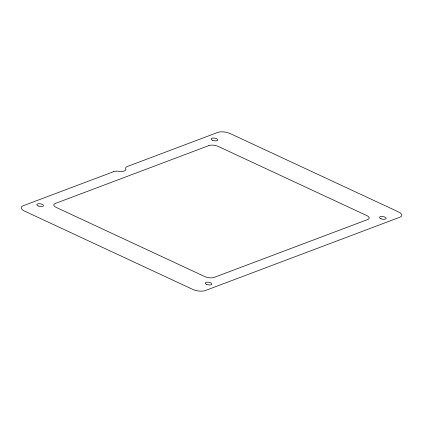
<?xml version="1.0" encoding="UTF-8"?>
<svg xmlns="http://www.w3.org/2000/svg" width="423" height="423" viewBox="0 0 423 423"><rect width="100%" height="100%" fill="white"/><g stroke="black" fill="none" stroke-linecap="round" stroke-linejoin="round"><path stroke-width="0.63" d="M113.792 171.601L23.075 205.79A8.883 3.569 9.3 0 0 24.449 211.051L192.877 289.459A8.883 3.569 9.3 0 0 205.224 290.585L399.925 217.211A8.883 3.569 9.3 0 0 398.551 211.949L230.123 133.541A8.883 3.569 9.3 0 0 217.776 132.415L127.059 166.604A6.662 2.681 9.3 0 0 125.779 168.719A7.054 2.834 9.3 0 1 118.958 171.289A6.662 2.681 9.3 0 0 113.792 171.601M208.946 145.565L55.233 203.495A6.662 2.681 9.3 0 0 56.259 207.444L204.795 276.589A6.662 2.681 9.3 0 0 214.054 277.435L367.767 219.505A6.662 2.681 9.3 0 0 366.741 215.556L218.205 146.411A6.662 2.681 9.3 0 0 208.946 145.565M38.202 205.969A3.331 1.338 9.3 0 0 43.41 205.726A3.331 1.338 9.3 0 0 38.794 203.717A3.331 1.338 9.3 0 0 38.202 205.969M380.933 218.691A3.331 1.338 9.3 0 0 386.141 218.448A3.331 1.338 9.3 0 0 381.52 216.439A3.331 1.338 9.3 0 0 380.933 218.691M212.505 140.283A3.331 1.338 9.3 0 0 217.713 140.039A3.331 1.338 9.3 0 0 213.092 138.03A3.331 1.338 9.3 0 0 212.505 140.283M206.63 284.383A3.331 1.338 9.3 0 0 211.844 284.134A3.331 1.338 9.3 0 0 207.222 282.13A3.331 1.338 9.3 0 0 206.63 284.383"/></g></svg>
